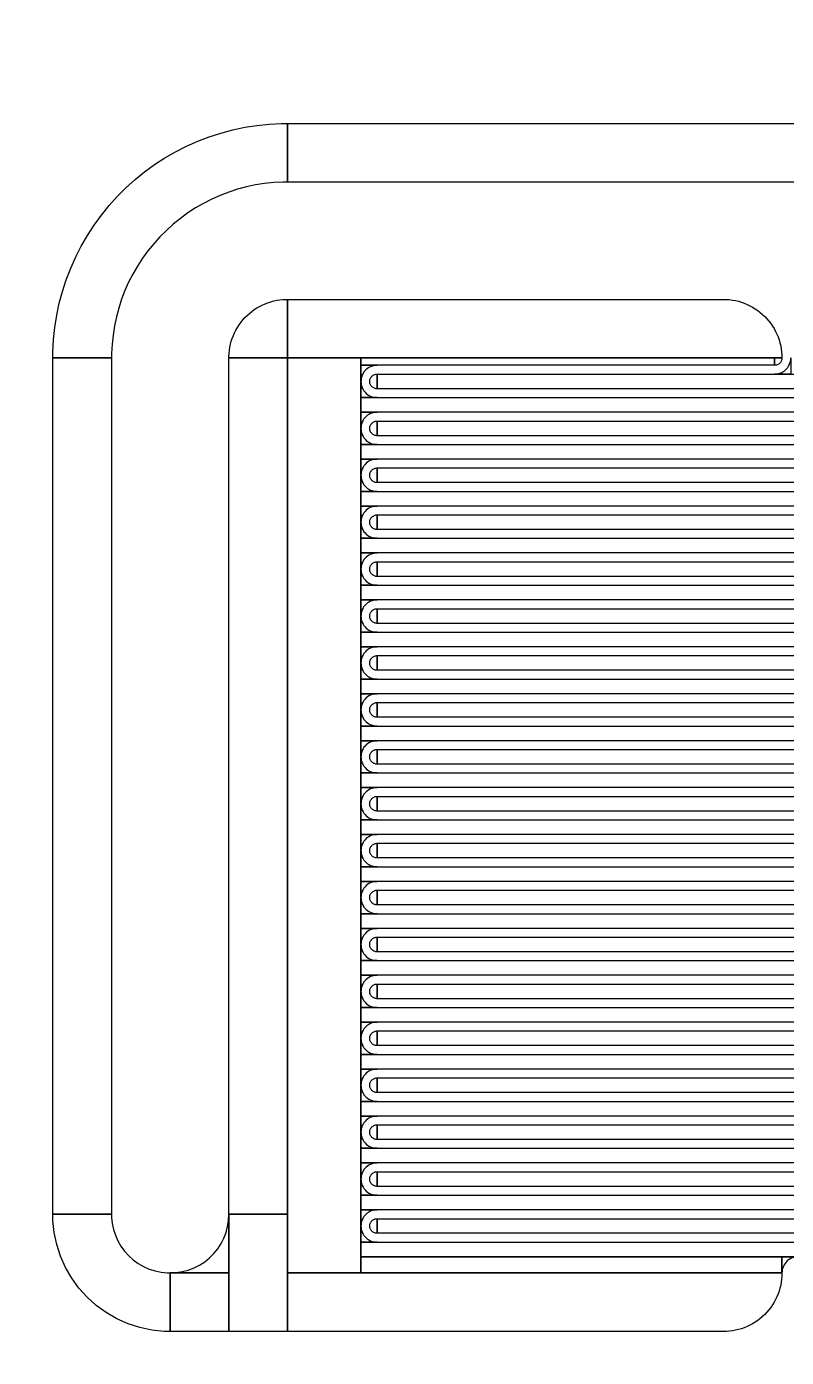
# Model space of a CAD drawing. Extents: x -50000 to 50000, y -50000 to 50000.
# Drawn here: x -16758.9 to -16500, y -40271.8 to -39818 of the extents above; entities that cross this region are included whole.
import ezdxf

# ---------------------------------------------------------------- set-up
doc = ezdxf.new("R2010")
doc.units = 0
doc.layers.add('FRAME', color=14, linetype='CONTINUOUS')
doc.layers.add('XOR4', color=17, linetype='CONTINUOUS')

# ---------------------------------------------------------------- blocks, each defined once
blk = doc.blocks.new('CHIP_RESONATOR')
at = {"layer": 'XOR4'}
for points in [[(4750, 3169), (4750.027, 3171.094), (4750.247, 3175.277), (4750.684, 3179.442), (4751.34, 3183.579), (4752.21, 3187.676), (4753.294, 3191.721), (4754.589, 3195.705), (4756.09, 3199.615), (4757.793, 3203.441), (4759.695, 3207.173), (4761.789, 3210.8), (4764.07, 3214.312), (4766.532, 3217.701), (4769.168, 3220.956), (4771.97, 3224.068), (4774.932, 3227.03), (4778.044, 3229.832), (4781.299, 3232.468), (4784.688, 3234.93), (4788.2, 3237.211), (4791.827, 3239.305), (4795.559, 3241.207), (4799.385, 3242.91), (4803.295, 3244.411), (4807.279, 3245.706), (4811.324, 3246.79), (4815.421, 3247.66), (4819.558, 3248.316), (4823.723, 3248.753), (4827.906, 3248.973), (4830, 3249), (4830, 3229), (4828.429, 3228.979), (4825.292, 3228.815), (4822.168, 3228.487), (4819.066, 3227.995), (4815.993, 3227.342), (4812.959, 3226.529), (4809.972, 3225.558), (4807.039, 3224.433), (4804.169, 3223.155), (4801.37, 3221.729), (4798.65, 3220.158), (4796.016, 3218.448), (4793.474, 3216.601), (4791.033, 3214.624), (4788.699, 3212.522), (4786.478, 3210.301), (4784.376, 3207.967), (4782.399, 3205.526), (4780.552, 3202.984), (4778.842, 3200.35), (4777.271, 3197.63), (4775.845, 3194.831), (4774.567, 3191.961), (4773.442, 3189.028), (4772.471, 3186.041), (4771.658, 3183.007), (4771.005, 3179.934), (4770.513, 3176.832), (4770.185, 3173.708), (4770.021, 3170.571), (4770, 3169)], [(4830, 3229), (4830, 3249), (5170, 3249), (5170, 3229)], [(4810, 3169), (4810.007, 3169.524), (4810.062, 3170.569), (4810.171, 3171.611), (4810.335, 3172.645), (4810.553, 3173.669), (4810.824, 3174.68), (4811.147, 3175.676), (4811.522, 3176.654), (4811.948, 3177.61), (4812.424, 3178.543), (4812.947, 3179.45), (4813.517, 3180.328), (4814.133, 3181.175), (4814.792, 3181.989), (4815.493, 3182.767), (4816.233, 3183.507), (4817.011, 3184.208), (4817.825, 3184.867), (4818.672, 3185.483), (4819.55, 3186.053), (4820.457, 3186.576), (4821.39, 3187.052), (4822.346, 3187.478), (4823.324, 3187.853), (4824.32, 3188.176), (4825.331, 3188.447), (4826.355, 3188.665), (4827.389, 3188.829), (4828.431, 3188.938), (4829.476, 3188.993), (4830, 3189), (4830, 3169)], [(4830, 3169), (4830, 3189), (4978.5, 3189), (4979.547, 3188.973), (4980.591, 3188.89), (4981.629, 3188.754), (4982.658, 3188.563), (4983.676, 3188.319), (4984.68, 3188.021), (4985.667, 3187.672), (4986.635, 3187.271), (4987.58, 3186.82), (4988.5, 3186.321), (4989.393, 3185.773), (4990.256, 3185.18), (4991.086, 3184.543), (4991.883, 3183.863), (4992.642, 3183.142), (4993.363, 3182.383), (4994.043, 3181.586), (4994.68, 3180.756), (4995.273, 3179.893), (4995.821, 3179), (4996.32, 3178.08), (4996.771, 3177.135), (4997.172, 3176.167), (4997.521, 3175.18), (4997.819, 3174.176), (4998.063, 3173.158), (4998.254, 3172.129), (4998.39, 3171.091), (4998.473, 3170.047), (4998.5, 3169)], [(4750, 2877), (4750, 3169), (4770, 3169), (4770, 2877)], [(4810, 2877), (4810, 3169), (4830, 3169), (4830, 2877)], [(4830, 2857), (4830, 3169), (4855, 3169), (4855, 2857)], [(4855, 3166.5), (4855, 3169), (4996, 3169), (4996, 3166.5)], [(4996, 3163.5), (4996.575, 3163.53), (4997.144, 3163.62), (4997.7, 3163.769), (4998.237, 3163.975), (4998.75, 3164.237), (4999.233, 3164.55), (4999.68, 3164.913), (5000.087, 3165.32), (5000.45, 3165.767), (5000.763, 3166.25), (5001.025, 3166.763), (5001.231, 3167.3), (5001.38, 3167.856), (5001.47, 3168.425), (5001.5, 3169), (5001.5, 3163.5)], [(4996, 3166.5), (4996, 3169), (4998.5, 3169), (4998.497, 3168.869), (4998.469, 3168.609), (4998.415, 3168.353), (4998.334, 3168.104), (4998.228, 3167.865), (4998.097, 3167.638), (4997.943, 3167.427), (4997.768, 3167.232), (4997.573, 3167.057), (4997.362, 3166.903), (4997.135, 3166.772), (4996.896, 3166.666), (4996.647, 3166.585), (4996.391, 3166.531), (4996.131, 3166.503)], [(4855, 3161), (4855, 3166.5), (4860.5, 3166.5), (4859.925, 3166.47), (4859.356, 3166.38), (4858.8, 3166.231), (4858.263, 3166.025), (4857.75, 3165.763), (4857.267, 3165.45), (4856.82, 3165.087), (4856.413, 3164.68), (4856.05, 3164.233), (4855.737, 3163.75), (4855.475, 3163.237), (4855.269, 3162.7), (4855.12, 3162.144), (4855.03, 3161.575)], [(4860.5, 3158.5), (4860.369, 3158.503), (4860.109, 3158.531), (4859.853, 3158.585), (4859.604, 3158.666), (4859.365, 3158.772), (4859.138, 3158.903), (4858.927, 3159.057), (4858.732, 3159.232), (4858.557, 3159.427), (4858.403, 3159.638), (4858.272, 3159.865), (4858.166, 3160.104), (4858.085, 3160.353), (4858.031, 3160.609), (4858.003, 3160.869), (4858.003, 3161.131), (4858.031, 3161.391), (4858.085, 3161.647), (4858.166, 3161.896), (4858.272, 3162.135), (4858.403, 3162.362), (4858.557, 3162.573), (4858.732, 3162.768), (4858.927, 3162.943), (4859.138, 3163.097), (4859.365, 3163.228), (4859.604, 3163.334), (4859.853, 3163.415), (4860.109, 3163.469), (4860.369, 3163.497), (4860.5, 3163.5)], [(4860.5, 3158.5), (4860.5, 3163.5), (5145, 3163.5), (5145, 3158.5)], [(4855, 3155.5), (4855, 3161), (4855.03, 3160.425), (4855.12, 3159.856), (4855.269, 3159.3), (4855.475, 3158.763), (4855.737, 3158.25), (4856.05, 3157.767), (4856.413, 3157.32), (4856.82, 3156.913), (4857.267, 3156.55), (4857.75, 3156.237), (4858.263, 3155.975), (4858.8, 3155.769), (4859.356, 3155.62), (4859.925, 3155.53), (4860.5, 3155.5)], [(4855, 3150.5), (4855, 3155.5), (5139.5, 3155.5), (5139.5, 3150.5)], [(4855, 3145), (4855, 3150.5), (4860.5, 3150.5), (4859.925, 3150.47), (4859.356, 3150.38), (4858.8, 3150.231), (4858.263, 3150.025), (4857.75, 3149.763), (4857.267, 3149.45), (4856.82, 3149.087), (4856.413, 3148.68), (4856.05, 3148.233), (4855.737, 3147.75), (4855.475, 3147.237), (4855.269, 3146.7), (4855.12, 3146.144), (4855.03, 3145.575)], [(4855, 3139.5), (4855, 3145), (4855.03, 3144.425), (4855.12, 3143.856), (4855.269, 3143.3), (4855.475, 3142.763), (4855.737, 3142.25), (4856.05, 3141.767), (4856.413, 3141.32), (4856.82, 3140.913), (4857.267, 3140.55), (4857.75, 3140.237), (4858.263, 3139.975), (4858.8, 3139.769), (4859.356, 3139.62), (4859.925, 3139.53), (4860.5, 3139.5)], [(4860.5, 3142.5), (4860.369, 3142.503), (4860.109, 3142.531), (4859.853, 3142.585), (4859.604, 3142.666), (4859.365, 3142.772), (4859.138, 3142.903), (4858.927, 3143.057), (4858.732, 3143.232), (4858.557, 3143.427), (4858.403, 3143.638), (4858.272, 3143.865), (4858.166, 3144.104), (4858.085, 3144.353), (4858.031, 3144.609), (4858.003, 3144.869), (4858.003, 3145.131), (4858.031, 3145.391), (4858.085, 3145.647), (4858.166, 3145.896), (4858.272, 3146.135), (4858.403, 3146.362), (4858.557, 3146.573), (4858.732, 3146.768), (4858.927, 3146.943), (4859.138, 3147.097), (4859.365, 3147.228), (4859.604, 3147.334), (4859.853, 3147.415), (4860.109, 3147.469), (4860.369, 3147.497), (4860.5, 3147.5)], [(4860.5, 3142.5), (4860.5, 3147.5), (5145, 3147.5), (5145, 3142.5)], [(4855, 3134.5), (4855, 3139.5), (5139.5, 3139.5), (5139.5, 3134.5)], [(4855, 3129), (4855, 3134.5), (4860.5, 3134.5), (4859.925, 3134.47), (4859.356, 3134.38), (4858.8, 3134.231), (4858.263, 3134.025), (4857.75, 3133.763), (4857.267, 3133.45), (4856.82, 3133.087), (4856.413, 3132.68), (4856.05, 3132.233), (4855.737, 3131.75), (4855.475, 3131.237), (4855.269, 3130.7), (4855.12, 3130.144), (4855.03, 3129.575)], [(4860.5, 3126.5), (4860.369, 3126.503), (4860.109, 3126.531), (4859.853, 3126.585), (4859.604, 3126.666), (4859.365, 3126.772), (4859.138, 3126.903), (4858.927, 3127.057), (4858.732, 3127.232), (4858.557, 3127.427), (4858.403, 3127.638), (4858.272, 3127.865), (4858.166, 3128.104), (4858.085, 3128.353), (4858.031, 3128.609), (4858.003, 3128.869), (4858.003, 3129.131), (4858.031, 3129.391), (4858.085, 3129.647), (4858.166, 3129.896), (4858.272, 3130.135), (4858.403, 3130.362), (4858.557, 3130.573), (4858.732, 3130.768), (4858.927, 3130.943), (4859.138, 3131.097), (4859.365, 3131.228), (4859.604, 3131.334), (4859.853, 3131.415), (4860.109, 3131.469), (4860.369, 3131.497), (4860.5, 3131.5)], [(4860.5, 3126.5), (4860.5, 3131.5), (5145, 3131.5), (5145, 3126.5)], [(4855, 3123.5), (4855, 3129), (4855.03, 3128.425), (4855.12, 3127.856), (4855.269, 3127.3), (4855.475, 3126.763), (4855.737, 3126.25), (4856.05, 3125.767), (4856.413, 3125.32), (4856.82, 3124.913), (4857.267, 3124.55), (4857.75, 3124.237), (4858.263, 3123.975), (4858.8, 3123.769), (4859.356, 3123.62), (4859.925, 3123.53), (4860.5, 3123.5)], [(4855, 3118.5), (4855, 3123.5), (5139.5, 3123.5), (5139.5, 3118.5)], [(4855, 3113), (4855, 3118.5), (4860.5, 3118.5), (4859.925, 3118.47), (4859.356, 3118.38), (4858.8, 3118.231), (4858.263, 3118.025), (4857.75, 3117.763), (4857.267, 3117.45), (4856.82, 3117.087), (4856.413, 3116.68), (4856.05, 3116.233), (4855.737, 3115.75), (4855.475, 3115.237), (4855.269, 3114.7), (4855.12, 3114.144), (4855.03, 3113.575)], [(4860.5, 3110.5), (4860.369, 3110.503), (4860.109, 3110.531), (4859.853, 3110.585), (4859.604, 3110.666), (4859.365, 3110.772), (4859.138, 3110.903), (4858.927, 3111.057), (4858.732, 3111.232), (4858.557, 3111.427), (4858.403, 3111.638), (4858.272, 3111.865), (4858.166, 3112.104), (4858.085, 3112.353), (4858.031, 3112.609), (4858.003, 3112.869), (4858.003, 3113.131), (4858.031, 3113.391), (4858.085, 3113.647), (4858.166, 3113.896), (4858.272, 3114.135), (4858.403, 3114.362), (4858.557, 3114.573), (4858.732, 3114.768), (4858.927, 3114.943), (4859.138, 3115.097), (4859.365, 3115.228), (4859.604, 3115.334), (4859.853, 3115.415), (4860.109, 3115.469), (4860.369, 3115.497), (4860.5, 3115.5)], [(4860.5, 3110.5), (4860.5, 3115.5), (5145, 3115.5), (5145, 3110.5)], [(4855, 3107.5), (4855, 3113), (4855.03, 3112.425), (4855.12, 3111.856), (4855.269, 3111.3), (4855.475, 3110.763), (4855.737, 3110.25), (4856.05, 3109.767), (4856.413, 3109.32), (4856.82, 3108.913), (4857.267, 3108.55), (4857.75, 3108.237), (4858.263, 3107.975), (4858.8, 3107.769), (4859.356, 3107.62), (4859.925, 3107.53), (4860.5, 3107.5)], [(4855, 3102.5), (4855, 3107.5), (5139.5, 3107.5), (5139.5, 3102.5)], [(4855, 3097), (4855, 3102.5), (4860.5, 3102.5), (4859.925, 3102.47), (4859.356, 3102.38), (4858.8, 3102.231), (4858.263, 3102.025), (4857.75, 3101.763), (4857.267, 3101.45), (4856.82, 3101.087), (4856.413, 3100.68), (4856.05, 3100.233), (4855.737, 3099.75), (4855.475, 3099.237), (4855.269, 3098.7), (4855.12, 3098.144), (4855.03, 3097.575)], [(4860.5, 3094.5), (4860.369, 3094.503), (4860.109, 3094.531), (4859.853, 3094.585), (4859.604, 3094.666), (4859.365, 3094.772), (4859.138, 3094.903), (4858.927, 3095.057), (4858.732, 3095.232), (4858.557, 3095.427), (4858.403, 3095.638), (4858.272, 3095.865), (4858.166, 3096.104), (4858.085, 3096.353), (4858.031, 3096.609), (4858.003, 3096.869), (4858.003, 3097.131), (4858.031, 3097.391), (4858.085, 3097.647), (4858.166, 3097.896), (4858.272, 3098.135), (4858.403, 3098.362), (4858.557, 3098.573), (4858.732, 3098.768), (4858.927, 3098.943), (4859.138, 3099.097), (4859.365, 3099.228), (4859.604, 3099.334), (4859.853, 3099.415), (4860.109, 3099.469), (4860.369, 3099.497), (4860.5, 3099.5)], [(4860.5, 3094.5), (4860.5, 3099.5), (5145, 3099.5), (5145, 3094.5)], [(4855, 3091.5), (4855, 3097), (4855.03, 3096.425), (4855.12, 3095.856), (4855.269, 3095.3), (4855.475, 3094.763), (4855.737, 3094.25), (4856.05, 3093.767), (4856.413, 3093.32), (4856.82, 3092.913), (4857.267, 3092.55), (4857.75, 3092.237), (4858.263, 3091.975), (4858.8, 3091.769), (4859.356, 3091.62), (4859.925, 3091.53), (4860.5, 3091.5)], [(4855, 3086.5), (4855, 3091.5), (5139.5, 3091.5), (5139.5, 3086.5)], [(4855, 3081), (4855, 3086.5), (4860.5, 3086.5), (4859.925, 3086.47), (4859.356, 3086.38), (4858.8, 3086.231), (4858.263, 3086.025), (4857.75, 3085.763), (4857.267, 3085.45), (4856.82, 3085.087), (4856.413, 3084.68), (4856.05, 3084.233), (4855.737, 3083.75), (4855.475, 3083.237), (4855.269, 3082.7), (4855.12, 3082.144), (4855.03, 3081.575)], [(4860.5, 3078.5), (4860.369, 3078.503), (4860.109, 3078.531), (4859.853, 3078.585), (4859.604, 3078.666), (4859.365, 3078.772), (4859.138, 3078.903), (4858.927, 3079.057), (4858.732, 3079.232), (4858.557, 3079.427), (4858.403, 3079.638), (4858.272, 3079.865), (4858.166, 3080.104), (4858.085, 3080.353), (4858.031, 3080.609), (4858.003, 3080.869), (4858.003, 3081.131), (4858.031, 3081.391), (4858.085, 3081.647), (4858.166, 3081.896), (4858.272, 3082.135), (4858.403, 3082.362), (4858.557, 3082.573), (4858.732, 3082.768), (4858.927, 3082.943), (4859.138, 3083.097), (4859.365, 3083.228), (4859.604, 3083.334), (4859.853, 3083.415), (4860.109, 3083.469), (4860.369, 3083.497), (4860.5, 3083.5)], [(4860.5, 3078.5), (4860.5, 3083.5), (5145, 3083.5), (5145, 3078.5)], [(4855, 3075.5), (4855, 3081), (4855.03, 3080.425), (4855.12, 3079.856), (4855.269, 3079.3), (4855.475, 3078.763), (4855.737, 3078.25), (4856.05, 3077.767), (4856.413, 3077.32), (4856.82, 3076.913), (4857.267, 3076.55), (4857.75, 3076.237), (4858.263, 3075.975), (4858.8, 3075.769), (4859.356, 3075.62), (4859.925, 3075.53), (4860.5, 3075.5)], [(4855, 3070.5), (4855, 3075.5), (5139.5, 3075.5), (5139.5, 3070.5)], [(4855, 3065), (4855, 3070.5), (4860.5, 3070.5), (4859.925, 3070.47), (4859.356, 3070.38), (4858.8, 3070.231), (4858.263, 3070.025), (4857.75, 3069.763), (4857.267, 3069.45), (4856.82, 3069.087), (4856.413, 3068.68), (4856.05, 3068.233), (4855.737, 3067.75), (4855.475, 3067.237), (4855.269, 3066.7), (4855.12, 3066.144), (4855.03, 3065.575)], [(4855, 3059.5), (4855, 3065), (4855.03, 3064.425), (4855.12, 3063.856), (4855.269, 3063.3), (4855.475, 3062.763), (4855.737, 3062.25), (4856.05, 3061.767), (4856.413, 3061.32), (4856.82, 3060.913), (4857.267, 3060.55), (4857.75, 3060.237), (4858.263, 3059.975), (4858.8, 3059.769), (4859.356, 3059.62), (4859.925, 3059.53), (4860.5, 3059.5)], [(4860.5, 3062.5), (4860.369, 3062.503), (4860.109, 3062.531), (4859.853, 3062.585), (4859.604, 3062.666), (4859.365, 3062.772), (4859.138, 3062.903), (4858.927, 3063.057), (4858.732, 3063.232), (4858.557, 3063.427), (4858.403, 3063.638), (4858.272, 3063.865), (4858.166, 3064.104), (4858.085, 3064.353), (4858.031, 3064.609), (4858.003, 3064.869), (4858.003, 3065.131), (4858.031, 3065.391), (4858.085, 3065.647), (4858.166, 3065.896), (4858.272, 3066.135), (4858.403, 3066.362), (4858.557, 3066.573), (4858.732, 3066.768), (4858.927, 3066.943), (4859.138, 3067.097), (4859.365, 3067.228), (4859.604, 3067.334), (4859.853, 3067.415), (4860.109, 3067.469), (4860.369, 3067.497), (4860.5, 3067.5)], [(4860.5, 3062.5), (4860.5, 3067.5), (5145, 3067.5), (5145, 3062.5)], [(4855, 3054.5), (4855, 3059.5), (5139.5, 3059.5), (5139.5, 3054.5)], [(4855, 3049), (4855, 3054.5), (4860.5, 3054.5), (4859.925, 3054.47), (4859.356, 3054.38), (4858.8, 3054.231), (4858.263, 3054.025), (4857.75, 3053.763), (4857.267, 3053.45), (4856.82, 3053.087), (4856.413, 3052.68), (4856.05, 3052.233), (4855.737, 3051.75), (4855.475, 3051.237), (4855.269, 3050.7), (4855.12, 3050.144), (4855.03, 3049.575)], [(4860.5, 3046.5), (4860.369, 3046.503), (4860.109, 3046.531), (4859.853, 3046.585), (4859.604, 3046.666), (4859.365, 3046.772), (4859.138, 3046.903), (4858.927, 3047.057), (4858.732, 3047.232), (4858.557, 3047.427), (4858.403, 3047.638), (4858.272, 3047.865), (4858.166, 3048.104), (4858.085, 3048.353), (4858.031, 3048.609), (4858.003, 3048.869), (4858.003, 3049.131), (4858.031, 3049.391), (4858.085, 3049.647), (4858.166, 3049.896), (4858.272, 3050.135), (4858.403, 3050.362), (4858.557, 3050.573), (4858.732, 3050.768), (4858.927, 3050.943), (4859.138, 3051.097), (4859.365, 3051.228), (4859.604, 3051.334), (4859.853, 3051.415), (4860.109, 3051.469), (4860.369, 3051.497), (4860.5, 3051.5)], [(4860.5, 3046.5), (4860.5, 3051.5), (5145, 3051.5), (5145, 3046.5)], [(4855, 3043.5), (4855, 3049), (4855.03, 3048.425), (4855.12, 3047.856), (4855.269, 3047.3), (4855.475, 3046.763), (4855.737, 3046.25), (4856.05, 3045.767), (4856.413, 3045.32), (4856.82, 3044.913), (4857.267, 3044.55), (4857.75, 3044.237), (4858.263, 3043.975), (4858.8, 3043.769), (4859.356, 3043.62), (4859.925, 3043.53), (4860.5, 3043.5)], [(4855, 3038.5), (4855, 3043.5), (5139.5, 3043.5), (5139.5, 3038.5)], [(4855, 3033), (4855, 3038.5), (4860.5, 3038.5), (4859.925, 3038.47), (4859.356, 3038.38), (4858.8, 3038.231), (4858.263, 3038.025), (4857.75, 3037.763), (4857.267, 3037.45), (4856.82, 3037.087), (4856.413, 3036.68), (4856.05, 3036.233), (4855.737, 3035.75), (4855.475, 3035.237), (4855.269, 3034.7), (4855.12, 3034.144), (4855.03, 3033.575)], [(4855, 3027.5), (4855, 3033), (4855.03, 3032.425), (4855.12, 3031.856), (4855.269, 3031.3), (4855.475, 3030.763), (4855.737, 3030.25), (4856.05, 3029.767), (4856.413, 3029.32), (4856.82, 3028.913), (4857.267, 3028.55), (4857.75, 3028.237), (4858.263, 3027.975), (4858.8, 3027.769), (4859.356, 3027.62), (4859.925, 3027.53), (4860.5, 3027.5)], [(4860.5, 3030.5), (4860.369, 3030.503), (4860.109, 3030.531), (4859.853, 3030.585), (4859.604, 3030.666), (4859.365, 3030.772), (4859.138, 3030.903), (4858.927, 3031.057), (4858.732, 3031.232), (4858.557, 3031.427), (4858.403, 3031.638), (4858.272, 3031.865), (4858.166, 3032.104), (4858.085, 3032.353), (4858.031, 3032.609), (4858.003, 3032.869), (4858.003, 3033.131), (4858.031, 3033.391), (4858.085, 3033.647), (4858.166, 3033.896), (4858.272, 3034.135), (4858.403, 3034.362), (4858.557, 3034.573), (4858.732, 3034.768), (4858.927, 3034.943), (4859.138, 3035.097), (4859.365, 3035.228), (4859.604, 3035.334), (4859.853, 3035.415), (4860.109, 3035.469), (4860.369, 3035.497), (4860.5, 3035.5)], [(4860.5, 3030.5), (4860.5, 3035.5), (5145, 3035.5), (5145, 3030.5)], [(4855, 3022.5), (4855, 3027.5), (5139.5, 3027.5), (5139.5, 3022.5)], [(4855, 3017), (4855, 3022.5), (4860.5, 3022.5), (4859.925, 3022.47), (4859.356, 3022.38), (4858.8, 3022.231), (4858.263, 3022.025), (4857.75, 3021.763), (4857.267, 3021.45), (4856.82, 3021.087), (4856.413, 3020.68), (4856.05, 3020.233), (4855.737, 3019.75), (4855.475, 3019.237), (4855.269, 3018.7), (4855.12, 3018.144), (4855.03, 3017.575)], [(4860.5, 3014.5), (4860.369, 3014.503), (4860.109, 3014.531), (4859.853, 3014.585), (4859.604, 3014.666), (4859.365, 3014.772), (4859.138, 3014.903), (4858.927, 3015.057), (4858.732, 3015.232), (4858.557, 3015.427), (4858.403, 3015.638), (4858.272, 3015.865), (4858.166, 3016.104), (4858.085, 3016.353), (4858.031, 3016.609), (4858.003, 3016.869), (4858.003, 3017.131), (4858.031, 3017.391), (4858.085, 3017.647), (4858.166, 3017.896), (4858.272, 3018.135), (4858.403, 3018.362), (4858.557, 3018.573), (4858.732, 3018.768), (4858.927, 3018.943), (4859.138, 3019.097), (4859.365, 3019.228), (4859.604, 3019.334), (4859.853, 3019.415), (4860.109, 3019.469), (4860.369, 3019.497), (4860.5, 3019.5)], [(4860.5, 3014.5), (4860.5, 3019.5), (5145, 3019.5), (5145, 3014.5)], [(4855, 3011.5), (4855, 3017), (4855.03, 3016.425), (4855.12, 3015.856), (4855.269, 3015.3), (4855.475, 3014.763), (4855.737, 3014.25), (4856.05, 3013.767), (4856.413, 3013.32), (4856.82, 3012.913), (4857.267, 3012.55), (4857.75, 3012.237), (4858.263, 3011.975), (4858.8, 3011.769), (4859.356, 3011.62), (4859.925, 3011.53), (4860.5, 3011.5)], [(4855, 3006.5), (4855, 3011.5), (5139.5, 3011.5), (5139.5, 3006.5)], [(4855, 3001), (4855, 3006.5), (4860.5, 3006.5), (4859.925, 3006.47), (4859.356, 3006.38), (4858.8, 3006.231), (4858.263, 3006.025), (4857.75, 3005.763), (4857.267, 3005.45), (4856.82, 3005.087), (4856.413, 3004.68), (4856.05, 3004.233), (4855.737, 3003.75), (4855.475, 3003.237), (4855.269, 3002.7), (4855.12, 3002.144), (4855.03, 3001.575)], [(4855, 2995.5), (4855, 3001), (4855.03, 3000.425), (4855.12, 2999.856), (4855.269, 2999.3), (4855.475, 2998.763), (4855.737, 2998.25), (4856.05, 2997.767), (4856.413, 2997.32), (4856.82, 2996.913), (4857.267, 2996.55), (4857.75, 2996.237), (4858.263, 2995.975), (4858.8, 2995.769), (4859.356, 2995.62), (4859.925, 2995.53), (4860.5, 2995.5)], [(4860.5, 2998.5), (4860.369, 2998.503), (4860.109, 2998.531), (4859.853, 2998.585), (4859.604, 2998.666), (4859.365, 2998.772), (4859.138, 2998.903), (4858.927, 2999.057), (4858.732, 2999.232), (4858.557, 2999.427), (4858.403, 2999.638), (4858.272, 2999.865), (4858.166, 3000.104), (4858.085, 3000.353), (4858.031, 3000.609), (4858.003, 3000.869), (4858.003, 3001.131), (4858.031, 3001.391), (4858.085, 3001.647), (4858.166, 3001.896), (4858.272, 3002.135), (4858.403, 3002.362), (4858.557, 3002.573), (4858.732, 3002.768), (4858.927, 3002.943), (4859.138, 3003.097), (4859.365, 3003.228), (4859.604, 3003.334), (4859.853, 3003.415), (4860.109, 3003.469), (4860.369, 3003.497), (4860.5, 3003.5)], [(4860.5, 2998.5), (4860.5, 3003.5), (5145, 3003.5), (5145, 2998.5)], [(4855, 2990.5), (4855, 2995.5), (5139.5, 2995.5), (5139.5, 2990.5)], [(4855, 2985), (4855, 2990.5), (4860.5, 2990.5), (4859.925, 2990.47), (4859.356, 2990.38), (4858.8, 2990.231), (4858.263, 2990.025), (4857.75, 2989.763), (4857.267, 2989.45), (4856.82, 2989.087), (4856.413, 2988.68), (4856.05, 2988.233), (4855.737, 2987.75), (4855.475, 2987.237), (4855.269, 2986.7), (4855.12, 2986.144), (4855.03, 2985.575)], [(4860.5, 2982.5), (4860.369, 2982.503), (4860.109, 2982.531), (4859.853, 2982.585), (4859.604, 2982.666), (4859.365, 2982.772), (4859.138, 2982.903), (4858.927, 2983.057), (4858.732, 2983.232), (4858.557, 2983.427), (4858.403, 2983.638), (4858.272, 2983.865), (4858.166, 2984.104), (4858.085, 2984.353), (4858.031, 2984.609), (4858.003, 2984.869), (4858.003, 2985.131), (4858.031, 2985.391), (4858.085, 2985.647), (4858.166, 2985.896), (4858.272, 2986.135), (4858.403, 2986.362), (4858.557, 2986.573), (4858.732, 2986.768), (4858.927, 2986.943), (4859.138, 2987.097), (4859.365, 2987.228), (4859.604, 2987.334), (4859.853, 2987.415), (4860.109, 2987.469), (4860.369, 2987.497), (4860.5, 2987.5)], [(4860.5, 2982.5), (4860.5, 2987.5), (5145, 2987.5), (5145, 2982.5)], [(4855, 2979.5), (4855, 2985), (4855.03, 2984.425), (4855.12, 2983.856), (4855.269, 2983.3), (4855.475, 2982.763), (4855.737, 2982.25), (4856.05, 2981.767), (4856.413, 2981.32), (4856.82, 2980.913), (4857.267, 2980.55), (4857.75, 2980.237), (4858.263, 2979.975), (4858.8, 2979.769), (4859.356, 2979.62), (4859.925, 2979.53), (4860.5, 2979.5)], [(4855, 2974.5), (4855, 2979.5), (5139.5, 2979.5), (5139.5, 2974.5)], [(4855, 2969), (4855, 2974.5), (4860.5, 2974.5), (4859.925, 2974.47), (4859.356, 2974.38), (4858.8, 2974.231), (4858.263, 2974.025), (4857.75, 2973.763), (4857.267, 2973.45), (4856.82, 2973.087), (4856.413, 2972.68), (4856.05, 2972.233), (4855.737, 2971.75), (4855.475, 2971.237), (4855.269, 2970.7), (4855.12, 2970.144), (4855.03, 2969.575)], [(4855, 2963.5), (4855, 2969), (4855.03, 2968.425), (4855.12, 2967.856), (4855.269, 2967.3), (4855.475, 2966.763), (4855.737, 2966.25), (4856.05, 2965.767), (4856.413, 2965.32), (4856.82, 2964.913), (4857.267, 2964.55), (4857.75, 2964.237), (4858.263, 2963.975), (4858.8, 2963.769), (4859.356, 2963.62), (4859.925, 2963.53), (4860.5, 2963.5)], [(4860.5, 2966.5), (4860.369, 2966.503), (4860.109, 2966.531), (4859.853, 2966.585), (4859.604, 2966.666), (4859.365, 2966.772), (4859.138, 2966.903), (4858.927, 2967.057), (4858.732, 2967.232), (4858.557, 2967.427), (4858.403, 2967.638), (4858.272, 2967.865), (4858.166, 2968.104), (4858.085, 2968.353), (4858.031, 2968.609), (4858.003, 2968.869), (4858.003, 2969.131), (4858.031, 2969.391), (4858.085, 2969.647), (4858.166, 2969.896), (4858.272, 2970.135), (4858.403, 2970.362), (4858.557, 2970.573), (4858.732, 2970.768), (4858.927, 2970.943), (4859.138, 2971.097), (4859.365, 2971.228), (4859.604, 2971.334), (4859.853, 2971.415), (4860.109, 2971.469), (4860.369, 2971.497), (4860.5, 2971.5)], [(4860.5, 2966.5), (4860.5, 2971.5), (5145, 2971.5), (5145, 2966.5)], [(4855, 2958.5), (4855, 2963.5), (5139.5, 2963.5), (5139.5, 2958.5)], [(4855, 2953), (4855, 2958.5), (4860.5, 2958.5), (4859.925, 2958.47), (4859.356, 2958.38), (4858.8, 2958.231), (4858.263, 2958.025), (4857.75, 2957.763), (4857.267, 2957.45), (4856.82, 2957.087), (4856.413, 2956.68), (4856.05, 2956.233), (4855.737, 2955.75), (4855.475, 2955.237), (4855.269, 2954.7), (4855.12, 2954.144), (4855.03, 2953.575)], [(4860.5, 2950.5), (4860.369, 2950.503), (4860.109, 2950.531), (4859.853, 2950.585), (4859.604, 2950.666), (4859.365, 2950.772), (4859.138, 2950.903), (4858.927, 2951.057), (4858.732, 2951.232), (4858.557, 2951.427), (4858.403, 2951.638), (4858.272, 2951.865), (4858.166, 2952.104), (4858.085, 2952.353), (4858.031, 2952.609), (4858.003, 2952.869), (4858.003, 2953.131), (4858.031, 2953.391), (4858.085, 2953.647), (4858.166, 2953.896), (4858.272, 2954.135), (4858.403, 2954.362), (4858.557, 2954.573), (4858.732, 2954.768), (4858.927, 2954.943), (4859.138, 2955.097), (4859.365, 2955.228), (4859.604, 2955.334), (4859.853, 2955.415), (4860.109, 2955.469), (4860.369, 2955.497), (4860.5, 2955.5)], [(4860.5, 2950.5), (4860.5, 2955.5), (5145, 2955.5), (5145, 2950.5)], [(4855, 2947.5), (4855, 2953), (4855.03, 2952.425), (4855.12, 2951.856), (4855.269, 2951.3), (4855.475, 2950.763), (4855.737, 2950.25), (4856.05, 2949.767), (4856.413, 2949.32), (4856.82, 2948.913), (4857.267, 2948.55), (4857.75, 2948.237), (4858.263, 2947.975), (4858.8, 2947.769), (4859.356, 2947.62), (4859.925, 2947.53), (4860.5, 2947.5)], [(4855, 2942.5), (4855, 2947.5), (5139.5, 2947.5), (5139.5, 2942.5)], [(4855, 2937), (4855, 2942.5), (4860.5, 2942.5), (4859.925, 2942.47), (4859.356, 2942.38), (4858.8, 2942.231), (4858.263, 2942.025), (4857.75, 2941.763), (4857.267, 2941.45), (4856.82, 2941.087), (4856.413, 2940.68), (4856.05, 2940.233), (4855.737, 2939.75), (4855.475, 2939.237), (4855.269, 2938.7), (4855.12, 2938.144), (4855.03, 2937.575)], [(4855, 2931.5), (4855, 2937), (4855.03, 2936.425), (4855.12, 2935.856), (4855.269, 2935.3), (4855.475, 2934.763), (4855.737, 2934.25), (4856.05, 2933.767), (4856.413, 2933.32), (4856.82, 2932.913), (4857.267, 2932.55), (4857.75, 2932.237), (4858.263, 2931.975), (4858.8, 2931.769), (4859.356, 2931.62), (4859.925, 2931.53), (4860.5, 2931.5)], [(4860.5, 2934.5), (4860.369, 2934.503), (4860.109, 2934.531), (4859.853, 2934.585), (4859.604, 2934.666), (4859.365, 2934.772), (4859.138, 2934.903), (4858.927, 2935.057), (4858.732, 2935.232), (4858.557, 2935.427), (4858.403, 2935.638), (4858.272, 2935.865), (4858.166, 2936.104), (4858.085, 2936.353), (4858.031, 2936.609), (4858.003, 2936.869), (4858.003, 2937.131), (4858.031, 2937.391), (4858.085, 2937.647), (4858.166, 2937.896), (4858.272, 2938.135), (4858.403, 2938.362), (4858.557, 2938.573), (4858.732, 2938.768), (4858.927, 2938.943), (4859.138, 2939.097), (4859.365, 2939.228), (4859.604, 2939.334), (4859.853, 2939.415), (4860.109, 2939.469), (4860.369, 2939.497), (4860.5, 2939.5)], [(4860.5, 2934.5), (4860.5, 2939.5), (5145, 2939.5), (5145, 2934.5)], [(4855, 2926.5), (4855, 2931.5), (5139.5, 2931.5), (5139.5, 2926.5)], [(4855, 2921), (4855, 2926.5), (4860.5, 2926.5), (4859.925, 2926.47), (4859.356, 2926.38), (4858.8, 2926.231), (4858.263, 2926.025), (4857.75, 2925.763), (4857.267, 2925.45), (4856.82, 2925.087), (4856.413, 2924.68), (4856.05, 2924.233), (4855.737, 2923.75), (4855.475, 2923.237), (4855.269, 2922.7), (4855.12, 2922.144), (4855.03, 2921.575)], [(4860.5, 2918.5), (4860.369, 2918.503), (4860.109, 2918.531), (4859.853, 2918.585), (4859.604, 2918.666), (4859.365, 2918.772), (4859.138, 2918.903), (4858.927, 2919.057), (4858.732, 2919.232), (4858.557, 2919.427), (4858.403, 2919.638), (4858.272, 2919.865), (4858.166, 2920.104), (4858.085, 2920.353), (4858.031, 2920.609), (4858.003, 2920.869), (4858.003, 2921.131), (4858.031, 2921.391), (4858.085, 2921.647), (4858.166, 2921.896), (4858.272, 2922.135), (4858.403, 2922.362), (4858.557, 2922.573), (4858.732, 2922.768), (4858.927, 2922.943), (4859.138, 2923.097), (4859.365, 2923.228), (4859.604, 2923.334), (4859.853, 2923.415), (4860.109, 2923.469), (4860.369, 2923.497), (4860.5, 2923.5)], [(4860.5, 2918.5), (4860.5, 2923.5), (5145, 2923.5), (5145, 2918.5)], [(4855, 2915.5), (4855, 2921), (4855.03, 2920.425), (4855.12, 2919.856), (4855.269, 2919.3), (4855.475, 2918.763), (4855.737, 2918.25), (4856.05, 2917.767), (4856.413, 2917.32), (4856.82, 2916.913), (4857.267, 2916.55), (4857.75, 2916.237), (4858.263, 2915.975), (4858.8, 2915.769), (4859.356, 2915.62), (4859.925, 2915.53), (4860.5, 2915.5)], [(4855, 2910.5), (4855, 2915.5), (5139.5, 2915.5), (5139.5, 2910.5)], [(4855, 2905), (4855, 2910.5), (4860.5, 2910.5), (4859.925, 2910.47), (4859.356, 2910.38), (4858.8, 2910.231), (4858.263, 2910.025), (4857.75, 2909.763), (4857.267, 2909.45), (4856.82, 2909.087), (4856.413, 2908.68), (4856.05, 2908.233), (4855.737, 2907.75), (4855.475, 2907.237), (4855.269, 2906.7), (4855.12, 2906.144), (4855.03, 2905.575)], [(4855, 2899.5), (4855, 2905), (4855.03, 2904.425), (4855.12, 2903.856), (4855.269, 2903.3), (4855.475, 2902.763), (4855.737, 2902.25), (4856.05, 2901.767), (4856.413, 2901.32), (4856.82, 2900.913), (4857.267, 2900.55), (4857.75, 2900.237), (4858.263, 2899.975), (4858.8, 2899.769), (4859.356, 2899.62), (4859.925, 2899.53), (4860.5, 2899.5)], [(4860.5, 2902.5), (4860.369, 2902.503), (4860.109, 2902.531), (4859.853, 2902.585), (4859.604, 2902.666), (4859.365, 2902.772), (4859.138, 2902.903), (4858.927, 2903.057), (4858.732, 2903.232), (4858.557, 2903.427), (4858.403, 2903.638), (4858.272, 2903.865), (4858.166, 2904.104), (4858.085, 2904.353), (4858.031, 2904.609), (4858.003, 2904.869), (4858.003, 2905.131), (4858.031, 2905.391), (4858.085, 2905.647), (4858.166, 2905.896), (4858.272, 2906.135), (4858.403, 2906.362), (4858.557, 2906.573), (4858.732, 2906.768), (4858.927, 2906.943), (4859.138, 2907.097), (4859.365, 2907.228), (4859.604, 2907.334), (4859.853, 2907.415), (4860.109, 2907.469), (4860.369, 2907.497), (4860.5, 2907.5)], [(4860.5, 2902.5), (4860.5, 2907.5), (5145, 2907.5), (5145, 2902.5)], [(4855, 2894.5), (4855, 2899.5), (5139.5, 2899.5), (5139.5, 2894.5)], [(4855, 2889), (4855, 2894.5), (4860.5, 2894.5), (4859.925, 2894.47), (4859.356, 2894.38), (4858.8, 2894.231), (4858.263, 2894.025), (4857.75, 2893.763), (4857.267, 2893.45), (4856.82, 2893.087), (4856.413, 2892.68), (4856.05, 2892.233), (4855.737, 2891.75), (4855.475, 2891.237), (4855.269, 2890.7), (4855.12, 2890.144), (4855.03, 2889.575)], [(4860.5, 2886.5), (4860.369, 2886.503), (4860.109, 2886.531), (4859.853, 2886.585), (4859.604, 2886.666), (4859.365, 2886.772), (4859.138, 2886.903), (4858.927, 2887.057), (4858.732, 2887.232), (4858.557, 2887.427), (4858.403, 2887.638), (4858.272, 2887.865), (4858.166, 2888.104), (4858.085, 2888.353), (4858.031, 2888.609), (4858.003, 2888.869), (4858.003, 2889.131), (4858.031, 2889.391), (4858.085, 2889.647), (4858.166, 2889.896), (4858.272, 2890.135), (4858.403, 2890.362), (4858.557, 2890.573), (4858.732, 2890.768), (4858.927, 2890.943), (4859.138, 2891.097), (4859.365, 2891.228), (4859.604, 2891.334), (4859.853, 2891.415), (4860.109, 2891.469), (4860.369, 2891.497), (4860.5, 2891.5)], [(4860.5, 2886.5), (4860.5, 2891.5), (5145, 2891.5), (5145, 2886.5)], [(4855, 2883.5), (4855, 2889), (4855.03, 2888.425), (4855.12, 2887.856), (4855.269, 2887.3), (4855.475, 2886.763), (4855.737, 2886.25), (4856.05, 2885.767), (4856.413, 2885.32), (4856.82, 2884.913), (4857.267, 2884.55), (4857.75, 2884.237), (4858.263, 2883.975), (4858.8, 2883.769), (4859.356, 2883.62), (4859.925, 2883.53), (4860.5, 2883.5)], [(4855, 2878.5), (4855, 2883.5), (5139.5, 2883.5), (5139.5, 2878.5)], [(4855, 2873), (4855, 2878.5), (4860.5, 2878.5), (4859.925, 2878.47), (4859.356, 2878.38), (4858.8, 2878.231), (4858.263, 2878.025), (4857.75, 2877.763), (4857.267, 2877.45), (4856.82, 2877.087), (4856.413, 2876.68), (4856.05, 2876.233), (4855.737, 2875.75), (4855.475, 2875.237), (4855.269, 2874.7), (4855.12, 2874.144), (4855.03, 2873.575)], [(4790, 2837), (4787.907, 2837.055), (4783.743, 2837.492), (4779.647, 2838.363), (4775.665, 2839.657), (4771.84, 2841.36), (4768.214, 2843.453), (4764.827, 2845.914), (4761.716, 2848.716), (4758.914, 2851.827), (4756.453, 2855.214), (4754.36, 2858.84), (4752.657, 2862.665), (4751.363, 2866.647), (4750.492, 2870.743), (4750.055, 2874.907), (4750, 2877), (4770, 2877), (4770.027, 2875.953), (4770.246, 2873.871), (4770.681, 2871.824), (4771.328, 2869.833), (4772.18, 2867.92), (4773.227, 2866.107), (4774.457, 2864.414), (4775.858, 2862.858), (4777.414, 2861.457), (4779.107, 2860.227), (4780.92, 2859.18), (4782.833, 2858.328), (4784.824, 2857.681), (4786.871, 2857.246), (4788.953, 2857.027), (4790, 2857)], [(4790, 2857), (4792.091, 2857.11), (4794.158, 2857.437), (4796.18, 2857.979), (4798.135, 2858.729), (4800, 2859.679), (4801.756, 2860.82), (4803.383, 2862.137), (4804.863, 2863.617), (4806.18, 2865.244), (4807.321, 2867), (4808.271, 2868.865), (4809.021, 2870.82), (4809.563, 2872.842), (4809.89, 2874.909), (4810, 2877), (4810, 2857)], [(4810, 2837), (4810, 2877), (4830, 2877), (4830, 2837)], [(4855, 2867.5), (4855, 2873), (4855.03, 2872.425), (4855.12, 2871.856), (4855.269, 2871.3), (4855.475, 2870.763), (4855.737, 2870.25), (4856.05, 2869.767), (4856.413, 2869.32), (4856.82, 2868.913), (4857.267, 2868.55), (4857.75, 2868.237), (4858.263, 2867.975), (4858.8, 2867.769), (4859.356, 2867.62), (4859.925, 2867.53), (4860.5, 2867.5)], [(4860.5, 2870.5), (4860.369, 2870.503), (4860.109, 2870.531), (4859.853, 2870.585), (4859.604, 2870.666), (4859.365, 2870.772), (4859.138, 2870.903), (4858.927, 2871.057), (4858.732, 2871.232), (4858.557, 2871.427), (4858.403, 2871.638), (4858.272, 2871.865), (4858.166, 2872.104), (4858.085, 2872.353), (4858.031, 2872.609), (4858.003, 2872.869), (4858.003, 2873.131), (4858.031, 2873.391), (4858.085, 2873.647), (4858.166, 2873.896), (4858.272, 2874.135), (4858.403, 2874.362), (4858.557, 2874.573), (4858.732, 2874.768), (4858.927, 2874.943), (4859.138, 2875.097), (4859.365, 2875.228), (4859.604, 2875.334), (4859.853, 2875.415), (4860.109, 2875.469), (4860.369, 2875.497), (4860.5, 2875.5)], [(4860.5, 2870.5), (4860.5, 2875.5), (5145, 2875.5), (5145, 2870.5)], [(4855, 2862.5), (4855, 2867.5), (5139.5, 2867.5), (5139.5, 2862.5)], [(4855, 2857), (4855, 2862.5), (4998.5, 2862.5), (4998.5, 2857)], [(4998.5, 2857), (4998.5, 2862.5), (5004, 2862.5), (5003.425, 2862.47), (5002.856, 2862.38), (5002.3, 2862.231), (5001.763, 2862.025), (5001.25, 2861.763), (5000.767, 2861.45), (5000.32, 2861.087), (4999.913, 2860.68), (4999.55, 2860.233), (4999.237, 2859.75), (4998.975, 2859.237), (4998.769, 2858.7), (4998.62, 2858.144), (4998.53, 2857.575)], [(4790, 2837), (4790, 2857), (4810, 2857), (4810, 2837)], [(4830, 2837), (4830, 2857), (4998.5, 2857), (4998.473, 2855.953), (4998.39, 2854.909), (4998.254, 2853.871), (4998.063, 2852.842), (4997.819, 2851.824), (4997.521, 2850.82), (4997.172, 2849.833), (4996.771, 2848.865), (4996.32, 2847.92), (4995.821, 2847), (4995.273, 2846.107), (4994.68, 2845.244), (4994.043, 2844.414), (4993.363, 2843.617), (4992.642, 2842.858), (4991.883, 2842.137), (4991.086, 2841.457), (4990.256, 2840.82), (4989.393, 2840.227), (4988.5, 2839.679), (4987.58, 2839.18), (4986.635, 2838.729), (4985.667, 2838.328), (4984.68, 2837.979), (4983.676, 2837.681), (4982.658, 2837.437), (4981.629, 2837.246), (4980.591, 2837.11), (4979.547, 2837.027), (4978.5, 2837)]]:
    blk.add_lwpolyline(points, close=True, dxfattribs=at)

msp = doc.modelspace()

# ---------------------------------------------------------------- linework, layer by layer
at = {"layer": 'FRAME'}
for radius in [50000, 49000]:
    msp.add_circle((0, 0), radius, dxfattribs=at)

# ---------------------------------------------------------------- block references
msp.add_blockref('CHIP_RESONATOR', (-21500, -43100))

doc.saveas('drawing.dxf')
